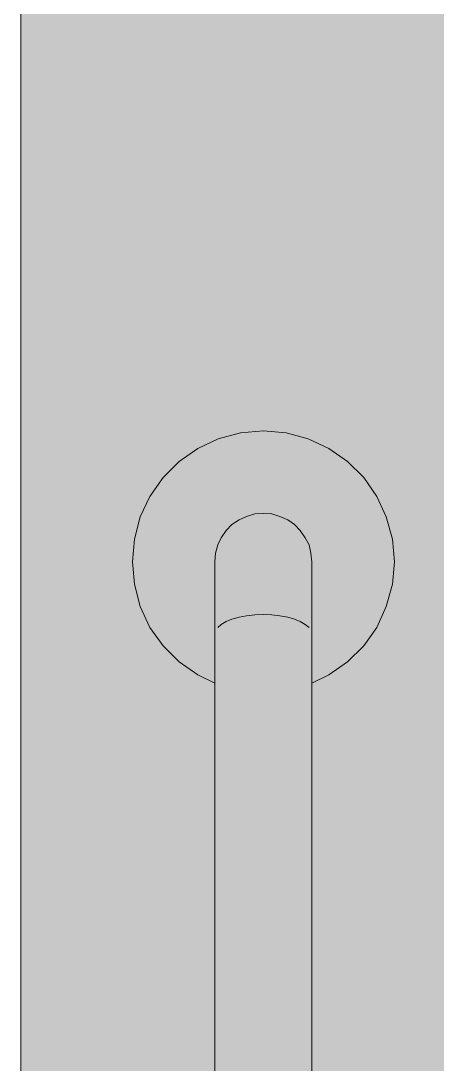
# Model space of a CAD drawing. Header units: millimetres. Extents: x 1499747 to 4230374, y -28481 to 441852.
# Drawn here: x 4056954.5 to 4057040.3, y 364874.8 to 365089.9 of the extents above; entities that cross this region are included whole.
import ezdxf

# ---------------------------------------------------------------- set-up
doc = ezdxf.new("R2010")
doc.units = ezdxf.units.MM
doc.header["$MEASUREMENT"] = 0
doc.layers.add('Чертеж и Рисунок', color=7, linetype='Continuous')

msp = doc.modelspace()

# ---------------------------------------------------------------- hatches: boundary and pattern name
at = {"layer": 'Чертеж и Рисунок', "linetype": 'Continuous', "lineweight": 0, "true_color": 0x2e2e2e}
h = msp.add_hatch(color=250, dxfattribs=at)
h.paths.add_polyline_path([(4056954.4775, 366583.36047), (4056954.4775, 363828.35626), (4057074.47767, 363948.35643), (4057074.47767, 366463.3603)])
h.paths.add_polyline_path([(4056977.47754, 364678.35754), (4056977.87756, 364683.05755), (4056979.07753, 364687.65756), (4056981.07754, 364691.85759), (4056983.77755, 364695.75757), (4056987.07757, 364699.0576), (4056990.97755, 364701.7576), (4056994.47755, 364703.45759), (4056994.47755, 364953.35798), (4056990.97755, 364955.05798), (4056987.07757, 364957.75798), (4056983.77755, 364961.05801), (4056981.07754, 364964.85798), (4056979.07753, 364969.15801), (4056977.87756, 364973.75802), (4056977.47754, 364978.35803), (4056977.87756, 364983.05804), (4056979.07753, 364987.65805), (4056981.07754, 364991.85804), (4056983.77755, 364995.75805), (4056987.07757, 364999.05804), (4056990.97755, 365001.75804), (4056995.17758, 365003.75805), (4056999.77759, 365004.95807), (4057004.4776, 365005.35804), (4057009.17757, 365004.95807), (4057013.67761, 365003.75805), (4057017.97761, 365001.75804), (4057021.77762, 364999.05804), (4057025.17761, 364995.75805), (4057027.87761, 364991.85804), (4057029.77762, 364987.65805), (4057031.07764, 364983.05804), (4057031.47762, 364978.35803), (4057031.07764, 364973.75802), (4057029.77762, 364969.15801), (4057027.87761, 364964.85798), (4057025.17761, 364961.05801), (4057021.77762, 364957.75798), (4057017.97761, 364955.05798), (4057014.47761, 364953.35798), (4057014.47761, 364703.45759), (4057017.97761, 364701.7576), (4057021.77762, 364699.0576), (4057025.17761, 364695.75757), (4057027.87761, 364691.85759), (4057029.77762, 364687.65756), (4057031.07764, 364683.05755), (4057031.47762, 364678.35754), (4057031.07764, 364673.75753), (4057029.77762, 364669.15753), (4057027.87761, 364664.85753), (4057025.17761, 364661.05752), (4057021.77762, 364657.75753), (4057017.97761, 364655.05753), (4057013.67761, 364653.05752), (4057009.17757, 364651.85751), (4057004.4776, 364651.35752), (4056999.77759, 364651.85751), (4056995.17758, 364653.05752), (4056990.97755, 364655.05753), (4056987.07757, 364657.75753), (4056983.77755, 364661.05752), (4056981.07754, 364664.85753), (4056979.07753, 364669.15753), (4056977.87756, 364673.75753)], flags=0)
for points in [[(4056978.47754, 364978.35802), (4056978.87754, 364973.85801), (4056979.97754, 364969.558), (4056981.97755, 364965.358), (4056984.57755, 364961.65799), (4056987.77756, 364958.45799), (4056991.47756, 364955.85798), (4056994.47757, 364954.45798), (4056994.47757, 364978.35802), (4056994.57757, 364980.15802), (4056995.07757, 364981.85802), (4056995.77757, 364983.35802), (4056996.77757, 364984.85803), (4056997.97757, 364986.05803), (4056999.47757, 364987.05803), (4057001.07758, 364987.75803), (4057002.67758, 364988.25803), (4057004.47758, 364988.35803), (4057006.17758, 364988.25803), (4057007.87759, 364987.75803), (4057009.47759, 364987.05803), (4057010.87759, 364986.05803), (4057012.07759, 364984.85803), (4057013.07759, 364983.35802), (4057013.87759, 364981.85802), (4057014.2776, 364980.15802), (4057014.4776, 364978.35802), (4057014.4776, 364954.45798), (4057017.4776, 364955.85798), (4057021.17761, 364958.45799), (4057024.37761, 364961.65799), (4057026.97761, 364965.358), (4057028.87762, 364969.558), (4057030.07762, 364973.85801), (4057030.47762, 364978.35802), (4057030.07762, 364982.95802), (4057028.87762, 364987.25803), (4057026.97761, 364991.35804), (4057024.37761, 364995.15804), (4057021.17761, 364998.35805), (4057017.4776, 365000.95805), (4057013.37759, 365002.85805), (4057008.97759, 365003.95806), (4057004.47758, 365004.35806), (4056999.97757, 365003.95806), (4056995.57757, 365002.85805), (4056991.47756, 365000.95805), (4056987.77756, 364998.35805), (4056984.57755, 364995.15804), (4056981.97755, 364991.35804), (4056979.97754, 364987.25803), (4056978.87754, 364982.95802)], [(4056995.27757, 365003.75806), (4056999.77757, 365004.95806), (4056995.17757, 365003.75806)], [(4056995.27757, 365003.65806), (4056999.77757, 365004.85806), (4056999.77757, 365004.95806), (4056995.27757, 365003.75806)], [(4056995.27757, 365003.65806), (4056995.27757, 365003.55805), (4056999.77757, 365004.75806), (4056999.77757, 365004.85806)], [(4056995.27757, 365003.55805), (4056995.37757, 365003.45805), (4056999.77757, 365004.65806), (4056999.77757, 365004.75806)], [(4056995.37757, 365003.25805), (4056999.87757, 365004.45806), (4056999.77757, 365004.65806), (4056995.37757, 365003.45805)], [(4056995.47757, 365003.15805), (4056999.87757, 365004.35806), (4056999.87757, 365004.45806), (4056995.37757, 365003.25805)], [(4056995.47757, 365002.95805), (4056999.87757, 365004.15806), (4056999.87757, 365004.35806), (4056995.47757, 365003.15805)], [(4056999.77757, 365004.85806), (4057004.47758, 365005.25806), (4057004.47758, 365005.35806), (4056999.77757, 365004.95806)], [(4057004.47758, 365005.25806), (4056999.77757, 365004.85806), (4056999.77757, 365004.75806), (4057004.47758, 365005.15806)], [(4057004.47758, 365005.15806), (4056999.77757, 365004.75806), (4056999.77757, 365004.65806), (4057004.47758, 365005.05806)], [(4056999.87757, 365004.45806), (4057004.47758, 365004.85806), (4057004.47758, 365005.05806), (4056999.77757, 365004.65806)], [(4056999.87757, 365004.35806), (4057004.47758, 365004.75806), (4057004.47758, 365004.85806), (4056999.87757, 365004.45806)], [(4056999.87757, 365004.15806), (4057004.47758, 365004.55806), (4057004.47758, 365004.75806), (4056999.87757, 365004.35806)], [(4056999.97757, 365003.95806), (4057004.47758, 365004.35806), (4057004.47758, 365004.55806), (4056999.87757, 365004.15806)], [(4057004.47758, 365005.25806), (4057009.07759, 365004.85806), (4057009.07759, 365004.95806), (4057004.47758, 365005.35806)], [(4057004.47758, 365005.35806), (4057009.07759, 365004.95806), (4057009.17759, 365004.95806)], [(4057004.47758, 365005.25806), (4057004.47758, 365005.15806), (4057009.07759, 365004.75806), (4057009.07759, 365004.85806)], [(4057004.47758, 365005.15806), (4057004.47758, 365005.05806), (4057009.07759, 365004.65806), (4057009.07759, 365004.75806)], [(4057004.47758, 365004.85806), (4057009.07759, 365004.45806), (4057009.07759, 365004.65806), (4057004.47758, 365005.05806)], [(4057004.47758, 365004.75806), (4057008.97759, 365004.35806), (4057009.07759, 365004.45806), (4057004.47758, 365004.85806)], [(4057004.47758, 365004.55806), (4057008.97759, 365004.15806), (4057008.97759, 365004.35806), (4057004.47758, 365004.75806)], [(4057004.47758, 365004.35806), (4057008.97759, 365003.95806), (4057008.97759, 365004.15806), (4057004.47758, 365004.55806)], [(4057008.97759, 365004.35806), (4057013.47759, 365003.15805), (4057013.47759, 365003.25805), (4057009.07759, 365004.45806)], [(4057008.97759, 365004.15806), (4057013.37759, 365002.95805), (4057013.47759, 365003.15805), (4057008.97759, 365004.35806)], [(4057009.07759, 365004.85806), (4057013.67759, 365003.65806), (4057013.67759, 365003.75806), (4057009.07759, 365004.95806)], [(4057009.07759, 365004.95806), (4057013.67759, 365003.75806), (4057009.17759, 365004.95806)], [(4057009.07759, 365004.75806), (4057013.57759, 365003.55805), (4057013.67759, 365003.65806), (4057009.07759, 365004.85806)], [(4057009.07759, 365004.75806), (4057009.07759, 365004.65806), (4057013.57759, 365003.45805), (4057013.57759, 365003.55805)], [(4057009.07759, 365004.45806), (4057013.47759, 365003.25805), (4057013.57759, 365003.45805), (4057009.07759, 365004.65806)], [(4056990.97756, 365001.65805), (4056995.27757, 365003.65806), (4056995.27757, 365003.75806), (4056990.97756, 365001.75805)], [(4056990.97756, 365001.75805), (4056995.27757, 365003.75806), (4056995.17757, 365003.75806)], [(4056990.97756, 365001.65805), (4056991.07756, 365001.55805), (4056995.27757, 365003.55805), (4056995.27757, 365003.65806)], [(4056991.07756, 365001.55805), (4056991.07756, 365001.45805), (4056995.37757, 365003.45805), (4056995.27757, 365003.55805)], [(4056991.17756, 365001.35805), (4056995.37757, 365003.25805), (4056995.37757, 365003.45805), (4056991.07756, 365001.45805)], [(4056991.27756, 365001.25805), (4056995.47757, 365003.15805), (4056995.37757, 365003.25805), (4056991.17756, 365001.35805)], [(4056991.37756, 365001.05805), (4056995.47757, 365002.95805), (4056995.47757, 365003.15805), (4056991.27756, 365001.25805)], [(4056991.47756, 365000.95805), (4056995.57757, 365002.85805), (4056995.47757, 365002.95805), (4056991.37756, 365001.05805)], [(4056995.57757, 365002.85805), (4056999.97757, 365003.95806), (4056999.87757, 365004.15806), (4056995.47757, 365002.95805)], [(4057008.97759, 365003.95806), (4057013.37759, 365002.85805), (4057013.37759, 365002.95805), (4057008.97759, 365004.15806)], [(4057013.37759, 365002.95805), (4057017.5776, 365001.05805), (4057017.5776, 365001.25805), (4057013.47759, 365003.15805)], [(4057013.37759, 365002.85805), (4057017.4776, 365000.95805), (4057017.5776, 365001.05805), (4057013.37759, 365002.95805)], [(4057013.47759, 365003.25805), (4057017.6776, 365001.35805), (4057017.7776, 365001.45805), (4057013.57759, 365003.45805)], [(4057013.47759, 365003.15805), (4057017.5776, 365001.25805), (4057017.6776, 365001.35805), (4057013.47759, 365003.25805)], [(4057013.67759, 365003.65806), (4057013.57759, 365003.55805), (4057017.8776, 365001.55805), (4057017.8776, 365001.65805)], [(4057013.57759, 365003.45805), (4057017.7776, 365001.45805), (4057017.8776, 365001.55805), (4057013.57759, 365003.55805)], [(4057013.67759, 365003.65806), (4057017.8776, 365001.65805), (4057017.8776, 365001.75805), (4057013.67759, 365003.75806)], [(4057013.67759, 365003.75806), (4057017.8776, 365001.75805), (4057017.9776, 365001.75805)], [(4056987.17755, 364999.05805), (4056990.97756, 365001.75805), (4056987.07755, 364999.05805)], [(4056987.17755, 364998.95805), (4056990.97756, 365001.65805), (4056990.97756, 365001.75805), (4056987.17755, 364999.05805)], [(4056987.17755, 364998.95805), (4056987.27755, 364998.85805), (4056991.07756, 365001.55805), (4056990.97756, 365001.65805)], [(4056987.27755, 364998.85805), (4056991.07756, 365001.45805), (4056991.07756, 365001.55805)], [(4056987.37755, 364998.65805), (4056991.17756, 365001.35805), (4056991.07756, 365001.45805), (4056987.27755, 364998.85805)], [(4056987.47755, 364998.55805), (4056991.27756, 365001.25805), (4056991.17756, 365001.35805), (4056987.37755, 364998.65805)], [(4056987.57755, 364998.45805), (4056991.37756, 365001.05805), (4056991.27756, 365001.25805), (4056987.47755, 364998.55805)], [(4056987.77756, 364998.35805), (4056991.47756, 365000.95805), (4056991.37756, 365001.05805), (4056987.57755, 364998.45805)], [(4057017.4776, 365000.95805), (4057021.17761, 364998.35805), (4057021.27761, 364998.45805), (4057017.5776, 365001.05805)], [(4057017.5776, 365001.25805), (4057021.37761, 364998.55805), (4057021.47761, 364998.65805), (4057017.6776, 365001.35805)], [(4057017.5776, 365001.05805), (4057021.27761, 364998.45805), (4057021.37761, 364998.55805), (4057017.5776, 365001.25805)], [(4057017.6776, 365001.35805), (4057021.47761, 364998.65805), (4057021.57761, 364998.85805), (4057017.7776, 365001.45805)], [(4057017.8776, 365001.55805), (4057017.7776, 365001.45805), (4057021.57761, 364998.85805), (4057021.67761, 364998.85805)], [(4057017.8776, 365001.65805), (4057021.67761, 364998.95805), (4057021.77761, 364999.05805), (4057017.8776, 365001.75805)], [(4057017.8776, 365001.75805), (4057021.77761, 364999.05805), (4057017.9776, 365001.75805)], [(4057017.8776, 365001.65805), (4057017.8776, 365001.55805), (4057021.67761, 364998.85805), (4057021.67761, 364998.95805)], [(4056983.87755, 364995.65804), (4056987.17755, 364998.95805), (4056987.17755, 364999.05805), (4056983.77755, 364995.75804)], [(4056983.77755, 364995.75804), (4056987.17755, 364999.05805), (4056987.07755, 364999.05805)], [(4056983.87755, 364995.65804), (4056983.97755, 364995.55804), (4056987.27755, 364998.85805), (4056987.17755, 364998.95805)], [(4056987.27755, 364998.85805), (4056983.97755, 364995.55804), (4056984.07755, 364995.55804)], [(4056984.17755, 364995.45804), (4056987.37755, 364998.65805), (4056987.27755, 364998.85805), (4056984.07755, 364995.55804)], [(4056984.27755, 364995.35804), (4056987.47755, 364998.55805), (4056987.37755, 364998.65805), (4056984.17755, 364995.45804)], [(4056984.37755, 364995.25804), (4056987.57755, 364998.45805), (4056987.47755, 364998.55805), (4056984.27755, 364995.35804)], [(4056984.57755, 364995.15804), (4056987.77756, 364998.35805), (4056987.57755, 364998.45805), (4056984.37755, 364995.25804)], [(4057021.17761, 364998.35805), (4057024.37761, 364995.15804), (4057024.47761, 364995.25804), (4057021.27761, 364998.45805)], [(4057021.27761, 364998.45805), (4057024.47761, 364995.25804), (4057024.57761, 364995.35804), (4057021.37761, 364998.55805)], [(4057021.37761, 364998.55805), (4057024.57761, 364995.35804), (4057024.77761, 364995.45804), (4057021.47761, 364998.65805)], [(4057021.47761, 364998.65805), (4057024.77761, 364995.45804), (4057024.87761, 364995.55804), (4057021.57761, 364998.85805)], [(4057021.57761, 364998.85805), (4057024.87761, 364995.55804), (4057024.97761, 364995.55804), (4057021.67761, 364998.85805)], [(4057021.67761, 364998.95805), (4057024.97761, 364995.65804), (4057025.07761, 364995.75804), (4057021.77761, 364999.05805)], [(4057021.67761, 364998.95805), (4057021.67761, 364998.85805), (4057024.97761, 364995.55804), (4057024.97761, 364995.65804)], [(4057021.77761, 364999.05805), (4057025.07761, 364995.75804), (4057025.17761, 364995.75804)], [(4056981.17754, 364991.85804), (4056983.87755, 364995.65804), (4056983.77755, 364995.75804), (4056981.07754, 364991.85804)], [(4057024.97761, 364995.65804), (4057027.67762, 364991.85804), (4057027.77762, 364991.85804), (4057025.07761, 364995.75804)], [(4057025.07761, 364995.75804), (4057027.77762, 364991.85804), (4057027.87762, 364991.85804), (4057025.17761, 364995.75804)], [(4056981.17754, 364991.85804), (4056981.27755, 364991.75804), (4056983.97755, 364995.55804), (4056983.87755, 364995.65804)], [(4056983.97755, 364995.55804), (4056981.27755, 364991.75804), (4056981.37755, 364991.75804), (4056984.07755, 364995.55804)], [(4056981.47755, 364991.65804), (4056984.17755, 364995.45804), (4056984.07755, 364995.55804), (4056981.37755, 364991.75804)], [(4056981.67755, 364991.55804), (4056984.27755, 364995.35804), (4056984.17755, 364995.45804), (4056981.47755, 364991.65804)], [(4056981.77755, 364991.45804), (4056984.37755, 364995.25804), (4056984.27755, 364995.35804), (4056981.67755, 364991.55804)], [(4056981.97755, 364991.35804), (4056984.57755, 364995.15804), (4056984.37755, 364995.25804), (4056981.77755, 364991.45804)], [(4057024.37761, 364995.15804), (4057026.97761, 364991.35804), (4057027.07762, 364991.45804), (4057024.47761, 364995.25804)], [(4057024.47761, 364995.25804), (4057027.07762, 364991.45804), (4057027.27762, 364991.55804), (4057024.57761, 364995.35804)], [(4057024.57761, 364995.35804), (4057027.27762, 364991.55804), (4057027.37762, 364991.65804), (4057024.77761, 364995.45804)], [(4057024.77761, 364995.45804), (4057027.37762, 364991.65804), (4057027.47762, 364991.75804), (4057024.87761, 364995.55804)], [(4057024.87761, 364995.55804), (4057027.47762, 364991.75804), (4057027.57762, 364991.75804), (4057024.97761, 364995.55804)], [(4057024.97761, 364995.55804), (4057027.57762, 364991.75804), (4057027.67762, 364991.85804), (4057024.97761, 364995.65804)], [(4056979.17754, 364987.65803), (4056981.07754, 364991.85804), (4056979.07754, 364987.65803)], [(4056981.17754, 364991.85804), (4056979.17754, 364987.55803), (4056979.27754, 364987.55803), (4056981.27755, 364991.75804)], [(4056979.17754, 364987.55803), (4056981.17754, 364991.85804), (4056981.07754, 364991.85804), (4056979.17754, 364987.65803)], [(4056981.27755, 364991.75804), (4056979.27754, 364987.55803), (4056979.37754, 364987.55803), (4056981.37755, 364991.75804)], [(4056979.57754, 364987.45803), (4056981.47755, 364991.65804), (4056981.37755, 364991.75804), (4056979.37754, 364987.55803)], [(4056979.67754, 364987.45803), (4056981.67755, 364991.55804), (4056981.47755, 364991.65804), (4056979.57754, 364987.45803)], [(4056979.87754, 364987.35803), (4056981.77755, 364991.45804), (4056981.67755, 364991.55804), (4056979.67754, 364987.45803)], [(4056979.97754, 364987.25803), (4056981.97755, 364991.35804), (4056981.77755, 364991.45804), (4056979.87754, 364987.35803)], [(4057026.97761, 364991.35804), (4057028.87762, 364987.25803), (4057029.07762, 364987.35803), (4057027.07762, 364991.45804)], [(4057027.07762, 364991.45804), (4057029.07762, 364987.35803), (4057029.17762, 364987.45803), (4057027.27762, 364991.55804)], [(4057027.27762, 364991.55804), (4057029.17762, 364987.45803), (4057029.37762, 364987.45803), (4057027.37762, 364991.65804)], [(4057027.37762, 364991.65804), (4057029.37762, 364987.45803), (4057029.47762, 364987.55803), (4057027.47762, 364991.75804)], [(4057027.57762, 364991.75804), (4057027.47762, 364991.75804), (4057029.47762, 364987.55803), (4057029.57762, 364987.55803)], [(4057027.57762, 364991.75804), (4057029.57762, 364987.55803), (4057029.67762, 364987.55803), (4057027.67762, 364991.85804)], [(4057027.67762, 364991.85804), (4057029.67762, 364987.55803), (4057029.77762, 364987.65803), (4057027.77762, 364991.85804)], [(4057027.77762, 364991.85804), (4057029.77762, 364987.65803), (4057027.87762, 364991.85804)], [(4056979.17754, 364987.65803), (4056977.87754, 364983.05802), (4056977.97754, 364983.05802), (4056979.17754, 364987.55803)], [(4056979.07754, 364987.65803), (4056977.87754, 364983.05802), (4056979.17754, 364987.65803)], [(4056979.17754, 364987.55803), (4056977.97754, 364983.05802), (4056978.07754, 364983.05802), (4056979.27754, 364987.55803)], [(4056978.07754, 364983.05802), (4056978.17754, 364983.05802), (4056979.37754, 364987.55803), (4056979.27754, 364987.55803)], [(4056979.37754, 364987.55803), (4056978.17754, 364983.05802), (4056978.37754, 364982.95802), (4056979.57754, 364987.45803)], [(4056979.57754, 364987.45803), (4056978.37754, 364982.95802), (4056978.47754, 364982.95802), (4056979.67754, 364987.45803)], [(4056978.67754, 364982.95802), (4056979.87754, 364987.35803), (4056979.67754, 364987.45803), (4056978.47754, 364982.95802)], [(4056978.87754, 364982.95802), (4056979.97754, 364987.25803), (4056979.87754, 364987.35803), (4056978.67754, 364982.95802)], [(4056999.47757, 364966.958), (4057001.07758, 364967.258), (4057001.07758, 364987.75803), (4056999.47757, 364987.05803)], [(4057001.07758, 364967.258), (4057002.67758, 364967.458), (4057002.67758, 364988.25803), (4057001.07758, 364987.75803)], [(4057002.67758, 364967.458), (4057004.47758, 364967.558), (4057004.47758, 364988.35803), (4057002.67758, 364988.25803)], [(4057004.47758, 364967.558), (4057006.17758, 364967.458), (4057006.17758, 364988.25803), (4057004.47758, 364988.35803)], [(4057006.17758, 364967.458), (4057007.87759, 364967.258), (4057007.87759, 364987.75803), (4057006.17758, 364988.25803)], [(4057007.87759, 364967.258), (4057009.47759, 364966.958), (4057009.47759, 364987.05803), (4057007.87759, 364987.75803)], [(4057028.87762, 364987.25803), (4057030.07762, 364982.95802), (4057030.17762, 364982.95802), (4057029.07762, 364987.35803)], [(4057029.07762, 364987.35803), (4057030.17762, 364982.95802), (4057030.37762, 364982.95802), (4057029.17762, 364987.45803)], [(4057029.17762, 364987.45803), (4057030.37762, 364982.95802), (4057030.57762, 364982.95802), (4057029.37762, 364987.45803)], [(4057029.37762, 364987.45803), (4057030.57762, 364982.95802), (4057030.67762, 364983.05802), (4057029.47762, 364987.55803)], [(4057029.57762, 364987.55803), (4057029.47762, 364987.55803), (4057030.67762, 364983.05802), (4057030.77762, 364983.05802)], [(4057029.67762, 364987.55803), (4057029.57762, 364987.55803), (4057030.77762, 364983.05802), (4057030.87762, 364983.05802)], [(4057029.67762, 364987.55803), (4057030.87762, 364983.05802), (4057030.97762, 364983.05802), (4057029.77762, 364987.65803)], [(4057029.77762, 364987.65803), (4057030.97762, 364983.05802), (4057031.07762, 364983.05802)], [(4056996.77757, 364966.058), (4056997.97757, 364966.558), (4056997.97757, 364986.05803), (4056996.77757, 364984.85803)], [(4056997.97757, 364966.558), (4056999.47757, 364966.958), (4056999.47757, 364987.05803), (4056997.97757, 364986.05803)], [(4057009.47759, 364966.958), (4057010.87759, 364966.558), (4057010.87759, 364986.05803), (4057009.47759, 364987.05803)], [(4057010.87759, 364966.558), (4057012.07759, 364966.058), (4057012.07759, 364984.85803), (4057010.87759, 364986.05803)], [(4056977.57754, 364978.35802), (4056977.97754, 364983.05802), (4056977.87754, 364983.05802), (4056977.47754, 364978.35802)], [(4056977.57754, 364978.35802), (4056977.67754, 364978.35802), (4056978.07754, 364983.05802), (4056977.97754, 364983.05802)], [(4056977.67754, 364978.35802), (4056977.77754, 364978.35802), (4056978.17754, 364983.05802), (4056978.07754, 364983.05802)], [(4056977.97754, 364978.35802), (4056978.37754, 364982.95802), (4056978.17754, 364983.05802), (4056977.77754, 364978.35802)], [(4056978.07754, 364978.35802), (4056978.47754, 364982.95802), (4056978.37754, 364982.95802), (4056977.97754, 364978.35802)], [(4056978.47754, 364982.95802), (4056978.07754, 364978.35802), (4056978.27754, 364978.35802), (4056978.67754, 364982.95802)], [(4056978.67754, 364982.95802), (4056978.27754, 364978.35802), (4056978.47754, 364978.35802), (4056978.87754, 364982.95802)], [(4056995.07757, 364964.858), (4056995.77757, 364965.458), (4056995.77757, 364983.35802), (4056995.07757, 364981.85802)], [(4056995.77757, 364965.458), (4056996.77757, 364966.058), (4056996.77757, 364984.85803), (4056995.77757, 364983.35802)], [(4057012.07759, 364966.058), (4057013.07759, 364965.458), (4057013.07759, 364983.35802), (4057012.07759, 364984.85803)], [(4057013.07759, 364965.458), (4057013.87759, 364964.858), (4057013.87759, 364981.85802), (4057013.07759, 364983.35802)], [(4057030.07762, 364982.95802), (4057030.47762, 364978.35802), (4057030.57762, 364978.35802), (4057030.17762, 364982.95802)], [(4057030.17762, 364982.95802), (4057030.57762, 364978.35802), (4057030.77762, 364978.35802), (4057030.37762, 364982.95802)], [(4057030.37762, 364982.95802), (4057030.77762, 364978.35802), (4057030.97762, 364978.35802), (4057030.57762, 364982.95802)], [(4057030.57762, 364982.95802), (4057030.97762, 364978.35802), (4057031.07762, 364978.35802), (4057030.67762, 364983.05802)], [(4057030.77762, 364983.05802), (4057030.67762, 364983.05802), (4057031.07762, 364978.35802), (4057031.17762, 364978.35802)], [(4057030.77762, 364983.05802), (4057031.17762, 364978.35802), (4057031.27762, 364978.35802), (4057030.87762, 364983.05802)], [(4057030.87762, 364983.05802), (4057031.27762, 364978.35802), (4057031.37762, 364978.35802), (4057030.97762, 364983.05802)], [(4057030.97762, 364983.05802), (4057031.37762, 364978.35802), (4057031.47762, 364978.35802)], [(4057030.97762, 364983.05802), (4057031.47762, 364978.35802), (4057031.07762, 364983.05802)], [(4056994.57757, 364964.15799), (4056995.07757, 364964.858), (4056995.07757, 364981.85802), (4056994.57757, 364980.15802)], [(4057013.87759, 364964.858), (4057014.2776, 364964.15799), (4057014.2776, 364980.15802), (4057013.87759, 364981.85802)], [(4056994.47757, 364963.35799), (4056994.57757, 364964.15799), (4056994.57757, 364980.15802), (4056994.47757, 364978.35802)], [(4057014.2776, 364964.15799), (4057014.4776, 364963.35799), (4057014.4776, 364978.35802), (4057014.2776, 364980.15802)], [(4056977.97754, 364973.75801), (4056977.57754, 364978.35802), (4056977.47754, 364978.35802), (4056977.87754, 364973.75801)], [(4056977.67754, 364978.35802), (4056977.57754, 364978.35802), (4056977.97754, 364973.75801), (4056978.07754, 364973.75801)], [(4056977.77754, 364978.35802), (4056977.67754, 364978.35802), (4056978.07754, 364973.75801), (4056978.17754, 364973.75801)], [(4056978.37754, 364973.75801), (4056977.97754, 364978.35802), (4056977.77754, 364978.35802), (4056978.17754, 364973.75801)], [(4056978.47754, 364973.85801), (4056978.07754, 364978.35802), (4056977.97754, 364978.35802), (4056978.37754, 364973.75801)], [(4056978.07754, 364978.35802), (4056978.47754, 364973.85801), (4056978.67754, 364973.85801), (4056978.27754, 364978.35802)], [(4056978.47754, 364978.35802), (4056978.27754, 364978.35802), (4056978.67754, 364973.85801), (4056978.87754, 364973.85801)], [(4057030.47762, 364978.35802), (4057030.07762, 364973.85801), (4057030.17762, 364973.85801), (4057030.57762, 364978.35802)], [(4057030.57762, 364978.35802), (4057030.17762, 364973.85801), (4057030.37762, 364973.85801), (4057030.77762, 364978.35802)], [(4057030.77762, 364978.35802), (4057030.37762, 364973.85801), (4057030.57762, 364973.75801), (4057030.97762, 364978.35802)], [(4057030.97762, 364978.35802), (4057030.57762, 364973.75801), (4057030.67762, 364973.75801), (4057031.07762, 364978.35802)], [(4057030.67762, 364973.75801), (4057030.77762, 364973.75801), (4057031.17762, 364978.35802), (4057031.07762, 364978.35802)], [(4057030.77762, 364973.75801), (4057030.87762, 364973.75801), (4057031.27762, 364978.35802), (4057031.17762, 364978.35802)], [(4057031.27762, 364978.35802), (4057030.87762, 364973.75801), (4057030.97762, 364973.75801), (4057031.37762, 364978.35802)], [(4057031.37762, 364978.35802), (4057030.97762, 364973.75801), (4057031.47762, 364978.35802)], [(4057031.47762, 364978.35802), (4057030.97762, 364973.75801), (4057031.07762, 364973.75801)], [(4056977.97754, 364973.75801), (4056977.87754, 364973.75801), (4056979.17754, 364969.158), (4056979.17754, 364969.258)], [(4056977.87754, 364973.75801), (4056979.07754, 364969.158), (4056979.17754, 364969.158)], [(4056977.97754, 364973.75801), (4056979.17754, 364969.258), (4056979.27754, 364969.258), (4056978.07754, 364973.75801)], [(4056978.17754, 364973.75801), (4056978.07754, 364973.75801), (4056979.27754, 364969.258), (4056979.37754, 364969.258)], [(4056978.17754, 364973.75801), (4056979.37754, 364969.258), (4056979.57754, 364969.358), (4056978.37754, 364973.75801)], [(4056978.37754, 364973.75801), (4056979.57754, 364969.358), (4056979.67754, 364969.358), (4056978.47754, 364973.85801)], [(4056979.87754, 364969.458), (4056978.67754, 364973.85801), (4056978.47754, 364973.85801), (4056979.67754, 364969.358)], [(4056979.97754, 364969.558), (4056978.87754, 364973.85801), (4056978.67754, 364973.85801), (4056979.87754, 364969.458)], [(4057030.07762, 364973.85801), (4057028.87762, 364969.558), (4057029.07762, 364969.458), (4057030.17762, 364973.85801)], [(4057030.17762, 364973.85801), (4057029.07762, 364969.458), (4057029.17762, 364969.358), (4057030.37762, 364973.85801)], [(4057030.37762, 364973.85801), (4057029.17762, 364969.358), (4057029.37762, 364969.358), (4057030.57762, 364973.75801)], [(4057030.57762, 364973.75801), (4057029.37762, 364969.358), (4057029.47762, 364969.258), (4057030.67762, 364973.75801)], [(4057029.47762, 364969.258), (4057029.57762, 364969.258), (4057030.77762, 364973.75801), (4057030.67762, 364973.75801)], [(4057029.57762, 364969.258), (4057029.67762, 364969.258), (4057030.87762, 364973.75801), (4057030.77762, 364973.75801)], [(4057030.87762, 364973.75801), (4057029.67762, 364969.258), (4057029.77762, 364969.158), (4057030.97762, 364973.75801)], [(4057030.97762, 364973.75801), (4057029.77762, 364969.158), (4057031.07762, 364973.75801)], [(4056981.07754, 364964.958), (4056979.17754, 364969.158), (4056979.07754, 364969.158), (4056981.07754, 364964.858)], [(4056979.17754, 364969.258), (4056981.17754, 364964.958), (4056981.27755, 364965.058), (4056979.27754, 364969.258)], [(4056981.17754, 364964.958), (4056979.17754, 364969.258), (4056979.17754, 364969.158), (4056981.07754, 364964.958)], [(4056979.37754, 364969.258), (4056979.27754, 364969.258), (4056981.27755, 364965.058), (4056981.37755, 364965.058)], [(4056981.47755, 364965.158), (4056979.57754, 364969.358), (4056979.37754, 364969.258), (4056981.37755, 364965.058)], [(4056981.67755, 364965.258), (4056979.67754, 364969.358), (4056979.57754, 364969.358), (4056981.47755, 364965.158)], [(4056981.77755, 364965.358), (4056979.87754, 364969.458), (4056979.67754, 364969.358), (4056981.67755, 364965.258)], [(4056981.97755, 364965.358), (4056979.97754, 364969.558), (4056979.87754, 364969.458), (4056981.77755, 364965.358)], [(4057028.87762, 364969.558), (4057026.97761, 364965.358), (4057027.07762, 364965.358), (4057029.07762, 364969.458)], [(4057029.07762, 364969.458), (4057027.07762, 364965.358), (4057027.27762, 364965.258), (4057029.17762, 364969.358)], [(4057029.17762, 364969.358), (4057027.27762, 364965.258), (4057027.37762, 364965.158), (4057029.37762, 364969.358)], [(4057029.37762, 364969.358), (4057027.37762, 364965.158), (4057027.47762, 364965.058), (4057029.47762, 364969.258)], [(4057027.47762, 364965.058), (4057027.57762, 364965.058), (4057029.57762, 364969.258), (4057029.47762, 364969.258)], [(4057027.57762, 364965.058), (4057027.67762, 364964.958), (4057029.67762, 364969.258), (4057029.57762, 364969.258)], [(4057029.67762, 364969.258), (4057027.67762, 364964.958), (4057027.77762, 364964.958), (4057029.77762, 364969.158)], [(4057029.77762, 364969.158), (4057027.77762, 364964.958), (4057027.77762, 364964.858)], [(4057029.77762, 364969.158), (4057027.77762, 364964.858), (4057027.87762, 364964.858)], [(4056995.77757, 364691.35758), (4056996.77757, 364690.75758), (4056996.77757, 364966.058), (4056995.77757, 364965.458)], [(4056996.77757, 364690.75758), (4056997.97757, 364690.25758), (4056997.97757, 364966.558), (4056996.77757, 364966.058)], [(4056997.97757, 364690.25758), (4056999.47757, 364689.85758), (4056999.47757, 364966.958), (4056997.97757, 364966.558)], [(4056999.47757, 364689.85758), (4057001.07758, 364689.45758), (4057001.07758, 364967.258), (4056999.47757, 364966.958)], [(4057001.07758, 364689.45758), (4057002.67758, 364689.35757), (4057002.67758, 364967.458), (4057001.07758, 364967.258)], [(4057002.67758, 364689.35757), (4057004.47758, 364689.25757), (4057004.47758, 364967.558), (4057002.67758, 364967.458)], [(4057004.47758, 364689.25757), (4057006.17758, 364689.35757), (4057006.17758, 364967.458), (4057004.47758, 364967.558)], [(4057006.17758, 364689.35757), (4057007.87759, 364689.45758), (4057007.87759, 364967.258), (4057006.17758, 364967.458)], [(4057007.87759, 364689.45758), (4057009.47759, 364689.85758), (4057009.47759, 364966.958), (4057007.87759, 364967.258)], [(4057009.47759, 364689.85758), (4057010.87759, 364690.25758), (4057010.87759, 364966.558), (4057009.47759, 364966.958)], [(4057010.87759, 364690.25758), (4057012.07759, 364690.75758), (4057012.07759, 364966.058), (4057010.87759, 364966.558)], [(4057012.07759, 364690.75758), (4057013.07759, 364691.35758), (4057013.07759, 364965.458), (4057012.07759, 364966.058)], [(4056983.87755, 364961.15799), (4056981.17754, 364964.958), (4056981.07754, 364964.958), (4056983.77755, 364961.05799)], [(4056983.77755, 364961.05799), (4056981.07754, 364964.958), (4056981.07754, 364964.858)], [(4056981.27755, 364965.058), (4056981.17754, 364964.958), (4056983.87755, 364961.15799), (4056983.97755, 364961.15799)], [(4056981.27755, 364965.058), (4056983.97755, 364961.15799), (4056984.07755, 364961.25799), (4056981.37755, 364965.058)], [(4056984.17755, 364961.35799), (4056981.47755, 364965.158), (4056981.37755, 364965.058), (4056984.07755, 364961.25799)], [(4056984.27755, 364961.45799), (4056981.67755, 364965.258), (4056981.47755, 364965.158), (4056984.17755, 364961.35799)], [(4056984.37755, 364961.55799), (4056981.77755, 364965.358), (4056981.67755, 364965.258), (4056984.27755, 364961.45799)], [(4056984.57755, 364961.65799), (4056981.97755, 364965.358), (4056981.77755, 364965.358), (4056984.37755, 364961.55799)], [(4056994.47757, 364693.35758), (4056994.57757, 364692.65758), (4056994.57757, 364964.15799), (4056994.47757, 364963.35799)], [(4056994.57757, 364692.65758), (4056995.07757, 364691.95758), (4056995.07757, 364964.858), (4056994.57757, 364964.15799)], [(4056995.07757, 364691.95758), (4056995.77757, 364691.35758), (4056995.77757, 364965.458), (4056995.07757, 364964.858)], [(4057013.07759, 364691.35758), (4057013.87759, 364691.95758), (4057013.87759, 364964.858), (4057013.07759, 364965.458)], [(4057013.87759, 364691.95758), (4057014.2776, 364692.65758), (4057014.2776, 364964.15799), (4057013.87759, 364964.858)], [(4057014.2776, 364692.65758), (4057014.4776, 364693.35758), (4057014.4776, 364963.35799), (4057014.2776, 364964.15799)], [(4057026.97761, 364965.358), (4057024.37761, 364961.65799), (4057024.47761, 364961.55799), (4057027.07762, 364965.358)], [(4057027.07762, 364965.358), (4057024.47761, 364961.55799), (4057024.57761, 364961.45799), (4057027.27762, 364965.258)], [(4057027.27762, 364965.258), (4057024.57761, 364961.45799), (4057024.77761, 364961.35799), (4057027.37762, 364965.158)], [(4057027.37762, 364965.158), (4057024.77761, 364961.35799), (4057024.87761, 364961.25799), (4057027.47762, 364965.058)], [(4057024.87761, 364961.25799), (4057024.97761, 364961.15799), (4057027.57762, 364965.058), (4057027.47762, 364965.058)], [(4057024.97761, 364961.15799), (4057027.67762, 364964.958), (4057027.57762, 364965.058)], [(4057027.67762, 364964.958), (4057024.97761, 364961.15799), (4057025.07761, 364961.05799), (4057027.77762, 364964.958)], [(4057027.77762, 364964.958), (4057025.07761, 364961.05799), (4057027.77762, 364964.858)], [(4057027.77762, 364964.858), (4057025.07761, 364961.05799), (4057025.17761, 364961.05799), (4057027.87762, 364964.858)], [(4056987.37755, 364958.05799), (4056984.17755, 364961.35799), (4056984.07755, 364961.25799), (4056987.27755, 364957.95799)], [(4056987.47755, 364958.25799), (4056984.27755, 364961.45799), (4056984.17755, 364961.35799), (4056987.37755, 364958.05799)], [(4056987.57755, 364958.35799), (4056984.37755, 364961.55799), (4056984.27755, 364961.45799), (4056987.47755, 364958.25799)], [(4056987.77756, 364958.45799), (4056984.57755, 364961.65799), (4056984.37755, 364961.55799), (4056987.57755, 364958.35799)], [(4057024.37761, 364961.65799), (4057021.17761, 364958.45799), (4057021.27761, 364958.35799), (4057024.47761, 364961.55799)], [(4057024.47761, 364961.55799), (4057021.27761, 364958.35799), (4057021.37761, 364958.25799), (4057024.57761, 364961.45799)], [(4057024.57761, 364961.45799), (4057021.37761, 364958.25799), (4057021.47761, 364958.05799), (4057024.77761, 364961.35799)], [(4057024.77761, 364961.35799), (4057021.47761, 364958.05799), (4057021.57761, 364957.95799), (4057024.87761, 364961.25799)], [(4056987.17755, 364957.85799), (4056983.87755, 364961.15799), (4056983.77755, 364961.05799), (4056987.17755, 364957.75798)], [(4056987.17755, 364957.75798), (4056983.77755, 364961.05799), (4056987.07755, 364957.75798)], [(4056983.97755, 364961.15799), (4056983.87755, 364961.15799), (4056987.17755, 364957.85799), (4056987.27755, 364957.85799)], [(4056984.07755, 364961.25799), (4056983.97755, 364961.15799), (4056987.27755, 364957.85799), (4056987.27755, 364957.95799)], [(4057021.57761, 364957.95799), (4057021.67761, 364957.85799), (4057024.97761, 364961.15799), (4057024.87761, 364961.25799)], [(4057024.97761, 364961.15799), (4057021.67761, 364957.85799), (4057021.77761, 364957.75798), (4057025.07761, 364961.05799)], [(4057025.07761, 364961.05799), (4057021.77761, 364957.75798), (4057025.17761, 364961.05799)], [(4056990.97756, 364955.05798), (4056987.17755, 364957.75798), (4056987.07755, 364957.75798)], [(4056987.17755, 364957.85799), (4056990.97756, 364955.15798), (4056991.07756, 364955.25798), (4056987.27755, 364957.85799)], [(4056990.97756, 364955.15798), (4056987.17755, 364957.85799), (4056987.17755, 364957.75798), (4056990.97756, 364955.05798)], [(4056991.17756, 364955.45798), (4056987.37755, 364958.05799), (4056987.27755, 364957.95799), (4056991.07756, 364955.35798)], [(4056987.27755, 364957.95799), (4056987.27755, 364957.85799), (4056991.07756, 364955.25798), (4056991.07756, 364955.35798)], [(4056991.27756, 364955.55798), (4056987.47755, 364958.25799), (4056987.37755, 364958.05799), (4056991.17756, 364955.45798)], [(4056991.37756, 364955.75798), (4056987.57755, 364958.35799), (4056987.47755, 364958.25799), (4056991.27756, 364955.55798)], [(4056991.47756, 364955.85798), (4056987.77756, 364958.45799), (4056987.57755, 364958.35799), (4056991.37756, 364955.75798)], [(4057021.17761, 364958.45799), (4057017.4776, 364955.85798), (4057017.5776, 364955.75798), (4057021.27761, 364958.35799)], [(4057021.27761, 364958.35799), (4057017.5776, 364955.75798), (4057017.5776, 364955.55798), (4057021.37761, 364958.25799)], [(4057021.37761, 364958.25799), (4057017.5776, 364955.55798), (4057017.6776, 364955.45798), (4057021.47761, 364958.05799)], [(4057021.47761, 364958.05799), (4057017.6776, 364955.45798), (4057017.7776, 364955.35798), (4057021.57761, 364957.95799)], [(4057017.7776, 364955.35798), (4057017.8776, 364955.25798), (4057021.67761, 364957.85799), (4057021.57761, 364957.95799)], [(4057017.8776, 364955.25798), (4057017.8776, 364955.15798), (4057021.67761, 364957.85799)], [(4057021.67761, 364957.85799), (4057017.8776, 364955.15798), (4057017.8776, 364955.05798), (4057021.77761, 364957.75798)], [(4057021.77761, 364957.75798), (4057017.8776, 364955.05798), (4057017.9776, 364955.05798)], [(4056991.07756, 364955.25798), (4056990.97756, 364955.15798), (4056994.47757, 364953.55798), (4056994.47757, 364953.65798)], [(4056990.97756, 364955.15798), (4056990.97756, 364955.05798), (4056994.47757, 364953.45798), (4056994.47757, 364953.55798)], [(4056990.97756, 364955.05798), (4056994.47757, 364953.35798), (4056994.47757, 364953.45798)], [(4056991.17756, 364955.45798), (4056991.07756, 364955.35798), (4056994.47757, 364953.75798), (4056994.47757, 364953.95798)], [(4056991.07756, 364955.35798), (4056991.07756, 364955.25798), (4056994.47757, 364953.65798), (4056994.47757, 364953.75798)], [(4056991.27756, 364955.55798), (4056991.17756, 364955.45798), (4056994.47757, 364953.95798), (4056994.47757, 364954.15798)], [(4056991.37756, 364955.75798), (4056991.27756, 364955.55798), (4056994.47757, 364954.15798), (4056994.47757, 364954.25798)], [(4056991.47756, 364955.85798), (4056991.37756, 364955.75798), (4056994.47757, 364954.25798), (4056994.47757, 364954.45798)], [(4057017.4776, 364955.85798), (4057014.4776, 364954.45798), (4057014.4776, 364954.25798), (4057017.5776, 364955.75798)], [(4057017.5776, 364955.75798), (4057014.4776, 364954.25798), (4057014.4776, 364954.15798), (4057017.5776, 364955.55798)], [(4057017.5776, 364955.55798), (4057014.4776, 364954.15798), (4057014.4776, 364953.95798), (4057017.6776, 364955.45798)], [(4057017.6776, 364955.45798), (4057014.4776, 364953.95798), (4057014.4776, 364953.75798), (4057017.7776, 364955.35798)], [(4057014.4776, 364953.65798), (4057017.8776, 364955.25798), (4057017.7776, 364955.35798), (4057014.4776, 364953.75798)], [(4057014.4776, 364953.65798), (4057014.4776, 364953.55798), (4057017.8776, 364955.15798), (4057017.8776, 364955.25798)], [(4057017.8776, 364955.15798), (4057014.4776, 364953.55798), (4057014.4776, 364953.45798), (4057017.8776, 364955.05798)], [(4057017.8776, 364955.05798), (4057014.4776, 364953.45798), (4057014.4776, 364953.35798), (4057017.9776, 364955.05798)]]:
    msp.add_hatch(color=250, dxfattribs=at).paths.add_polyline_path(points)

# ---------------------------------------------------------------- linework, layer by layer
at = {"layer": 'Чертеж и Рисунок', "color": 7, "linetype": 'Continuous', "lineweight": 5}
for points in [[(4056954.4775, 366583.36047), (4056954.4775, 363828.35626)], [(4056999.77757, 365004.95806), (4056995.17757, 365003.75806)], [(4057004.47758, 365005.35806), (4056999.77757, 365004.95806)], [(4057009.17759, 365004.95806), (4057004.47758, 365005.35806)], [(4057013.67759, 365003.75806), (4057009.17759, 365004.95806)], [(4056995.17757, 365003.75806), (4056990.97756, 365001.75805)], [(4057017.9776, 365001.75805), (4057013.67759, 365003.75806)], [(4056990.97756, 365001.75805), (4056987.07755, 364999.05805)], [(4057021.77761, 364999.05805), (4057017.9776, 365001.75805)], [(4056987.07755, 364999.05805), (4056983.77755, 364995.75804)], [(4057025.17761, 364995.75804), (4057021.77761, 364999.05805)], [(4056983.77755, 364995.75804), (4056981.07754, 364991.85804)], [(4057027.87762, 364991.85804), (4057025.17761, 364995.75804)], [(4056981.07754, 364991.85804), (4056979.07754, 364987.65803)], [(4057029.77762, 364987.65803), (4057027.87762, 364991.85804)], [(4056979.07754, 364987.65803), (4056977.87754, 364983.05802)], [(4056999.47757, 364987.05803), (4057000.97758, 364987.75803)], [(4057000.97758, 364987.75803), (4057002.67758, 364988.25803)], [(4057002.67758, 364988.25803), (4057004.47758, 364988.35803)], [(4057004.47758, 364988.35803), (4057006.17758, 364988.25803)], [(4057006.17758, 364988.25803), (4057007.87759, 364987.75803)], [(4057007.87759, 364987.75803), (4057009.47759, 364987.05803)], [(4057031.07762, 364983.05802), (4057029.77762, 364987.65803)], [(4056996.77757, 364984.85803), (4056997.97757, 364986.05803)], [(4056997.97757, 364986.05803), (4056999.47757, 364987.05803)], [(4057009.47759, 364987.05803), (4057010.87759, 364986.05803)], [(4057010.87759, 364986.05803), (4057012.07759, 364984.85803)], [(4056977.87754, 364983.05802), (4056977.47754, 364978.35802)], [(4056995.07757, 364981.85802), (4056995.77757, 364983.35802)], [(4056995.77757, 364983.35802), (4056996.77757, 364984.85803)], [(4057012.07759, 364984.85803), (4057013.07759, 364983.35802)], [(4057013.07759, 364983.35802), (4057013.87759, 364981.85802)], [(4057031.47762, 364978.35802), (4057031.07762, 364983.05802)], [(4056994.57757, 364980.15802), (4056995.07757, 364981.85802)], [(4057013.87759, 364981.85802), (4057014.2776, 364980.15802)], [(4056994.47757, 364978.35802), (4056994.57757, 364980.15802)], [(4057014.2776, 364980.15802), (4057014.4776, 364978.35802)], [(4056977.47754, 364978.35802), (4056977.87754, 364973.75801)], [(4056994.47757, 364963.35799), (4056994.47757, 364978.35802)], [(4057014.4776, 364963.35799), (4057014.4776, 364978.35802)], [(4057031.07762, 364973.75801), (4057031.47762, 364978.35802)], [(4056977.87754, 364973.75801), (4056979.07754, 364969.158)], [(4057029.77762, 364969.158), (4057031.07762, 364973.75801)], [(4056979.07754, 364969.158), (4056981.07754, 364964.858)], [(4057027.87762, 364964.858), (4057029.77762, 364969.158)], [(4056995.77757, 364965.458), (4056996.77757, 364966.058)], [(4056996.77757, 364966.058), (4056997.97757, 364966.558)], [(4056997.97757, 364966.558), (4056999.47757, 364966.958)], [(4056999.47757, 364966.958), (4057000.97758, 364967.258)], [(4057000.97758, 364967.258), (4057002.67758, 364967.458)], [(4057002.67758, 364967.458), (4057004.47758, 364967.558)], [(4057004.47758, 364967.558), (4057006.17758, 364967.458)], [(4057006.17758, 364967.458), (4057007.87759, 364967.258)], [(4057007.87759, 364967.258), (4057009.47759, 364966.958)], [(4057009.47759, 364966.958), (4057010.87759, 364966.558)], [(4057010.87759, 364966.558), (4057012.07759, 364966.058)], [(4057012.07759, 364966.058), (4057013.07759, 364965.458)], [(4056981.07754, 364964.858), (4056983.77755, 364961.05799)], [(4056995.07757, 364964.858), (4056995.77757, 364965.458)], [(4057013.07759, 364965.458), (4057013.87759, 364964.858)], [(4057025.17761, 364961.05799), (4057027.87762, 364964.858)], [(4056994.47757, 364693.35758), (4056994.47757, 364963.35799)], [(4057014.4776, 364693.35758), (4057014.4776, 364963.35799)], [(4056983.77755, 364961.05799), (4056987.07755, 364957.75798)], [(4057021.77761, 364957.75798), (4057025.17761, 364961.05799)], [(4056987.07755, 364957.75798), (4056990.97756, 364955.05798)], [(4057017.9776, 364955.05798), (4057021.77761, 364957.75798)], [(4056990.97756, 364955.05798), (4056994.47757, 364953.35798)], [(4057014.4776, 364953.35798), (4057017.9776, 364955.05798)]]:
    msp.add_lwpolyline(points, dxfattribs=at)

doc.saveas('drawing.dxf')
